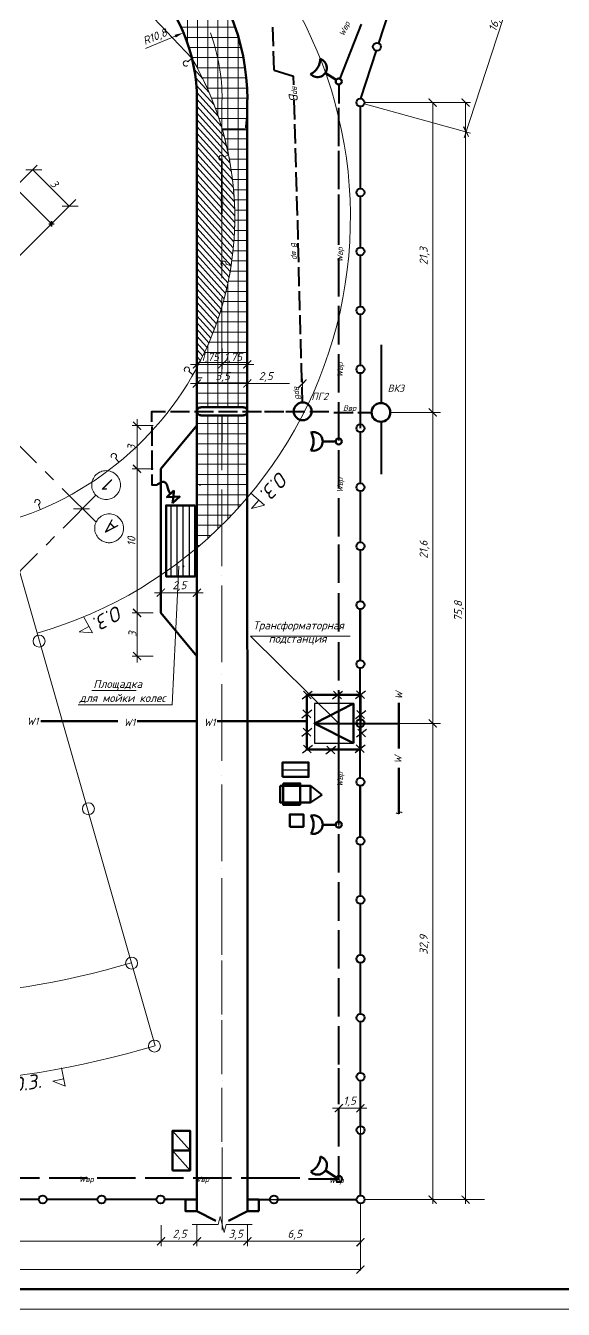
# Model space of a CAD drawing. Header units: millimetres. Extents: x 2279 to 5236, y 896 to 2828.
# Drawn here: x 3937.4 to 4071.8, y 2106.3 to 2427.1 of the extents above; entities that cross this region are included whole.
import ezdxf

# ---------------------------------------------------------------- set-up
doc = ezdxf.new("R2010")
doc.units = ezdxf.units.MM
doc.linetypes.add('ACAD_ISO04W100', pattern=[30, 24, -3, 0, -3])
doc.linetypes.add('ADSK_Линия сетки', pattern=[21, 12, -3, 3, -3])
for name, color, linetype in [('PDF _!!ОСНОВНАЯ', 7, 'Continuous'), ('PDF _!!СЕТИ - ВК', 7, 'Continuous'), ('PDF _!!ТОНКАЯ', 7, 'Continuous'), ('PDF _0', 7, 'Continuous'), ('PDF _Текст', 7, 'Continuous'), ('оси', 240, 'ACAD_ISO04W100')]:
    doc.layers.add(name, color=color, linetype=linetype)
doc.layers.add('Тонкие', color=83, linetype='Continuous', lineweight=15)
doc.styles.add('GOST Common_1', font='GOST_Common.ttf', dxfattribs={"width": 0.9, "height": 1000})
doc.styles.add('PDF ISOCPEUR Italic', font='isocpeui.ttf')
pattern_1 = [(0, (17546.539, -1228.3447), (0, 2.54), []), (90, (17546.539, -1228.3447), (-2.54, 2e-16), [])]

# ---------------------------------------------------------------- blocks, each defined once
blk = doc.blocks.new('Ось сетки - D10-4847-Первый этаж 0_000')
at = {"layer": 'оси', "lineweight": 18}
for start, end in [(360, 180), (180, 360)]:
    blk.add_arc((0, 0), 5, start, end, dxfattribs=at)

msp = doc.modelspace()

# ---------------------------------------------------------------- hatches: boundary and pattern name
at = {"linetype": 'ByBlock', "lineweight": 15, "ltscale": 10}
h = msp.add_hatch(dxfattribs=at)
h.set_pattern_fill('NET', color=256, scale=0.8)
h.set_pattern_definition(pattern_1)
h.paths.add_polyline_path([(3947.57, 2452.15, -0.174775), (3960.82, 2445.92), (3963.69, 2443.03), (3965.41, 2441.31, -0.026163), (3968.8, 2437.9, -0.126575), (3979, 2418.95, -0.06163), (3986.63, 2401.07), (3992.3, 2401.07, 0.034268), (3992.85, 2408.6, 0.199067), (3976.49, 2448.08), (3924.25, 2500.28), (3912.82, 2488.85)])
h = msp.add_hatch(dxfattribs=at)
h.set_pattern_fill('JIS_WOOD', color=256, scale=1.6, angle=87)
h.set_pattern_definition([(132, (17546.5391, -1228.3447), (-0.84077239, -0.75703486), [])])
h.paths.add_polyline_path([(3980.24, 2341.62, 0.196106), (3986.63, 2401.07), (3986.52, 2401.07), (3986.52, 2401.44, 0.060411), (3979, 2418.95, -0.060517), (3980.25, 2408.6)])
h.paths.add_polyline_path([(3980.1, 2341.92), (3991.85, 2341.92), (3991.85, 2346.72), (3980.1, 2346.72)], flags=9)
h = msp.add_hatch(dxfattribs=at)
h.set_pattern_fill('NET', color=256, scale=0.8)
h.set_pattern_definition(pattern_1)
h.paths.add_polyline_path([(3986.63, 2401.07, -0.195978), (3980.25, 2341.66), (3980.25, 2337.63), (3992.82, 2337.63), (3992.82, 2338.85), (3992.85, 2401.07)])
h.paths.add_polyline_path([(3984.19, 2337.15), (3989.01, 2337.15), (3989.01, 2341.95), (3984.19, 2341.95)], flags=9)
h.paths.add_polyline_path([(3980.1, 2341.92), (3991.85, 2341.92), (3991.85, 2346.72), (3980.1, 2346.72)], flags=9)
h = msp.add_hatch(dxfattribs=at)
h.set_pattern_fill('NET', color=256, scale=0.8)
h.set_pattern_definition(pattern_1)
h.paths.add_polyline_path([(3992.82, 2337.68), (3980.25, 2337.63), (3980.25, 2336.45), (3980.25, 2331.71), (3992.86, 2331.71), (3992.86, 2337.63), (3992.82, 2337.63)])
h = msp.add_hatch(dxfattribs=at)
h.set_pattern_fill('NET', color=256, scale=0.8)
h.set_pattern_definition(pattern_1)
h.paths.add_polyline_path([(3986.52, 2329.71), (3981.25, 2329.71, -0.190856), (3980.57, 2329.98), (3980.24, 2329.98), (3980.23, 2296.58, 0.041324), (3992.87, 2309.16), (3992.86, 2330.49, -0.350941), (3991.89, 2329.71), (3986.55, 2329.71), (3986.55, 2323.04), (3986.52, 2315.99)])
h.paths.add_polyline_path([(3981.41, 2309.11), (3983.53, 2311.12), (3977.58, 2317.39), (3975.47, 2315.38)], flags=9)

# ---------------------------------------------------------------- linework, layer by layer
for p, q in [((3784.65, 2536.79), (3943.87, 2377.56)), ((3912.82, 2488.85), (3979, 2418.95)), ((4022.14, 2407.86), (4040.43, 2407.86)), ((4030.35, 2407.86), (4048.64, 2407.86)), ((3986.63, 2401.07), (3992.85, 2401.07)), ((3992.86, 2331.71), (3992.85, 2401.07)), ((3992.85, 2401.07), (3992.85, 2331.71)), ((3925.92, 2377.79), (3940.33, 2392.2)), ((3937.47, 2391.09), (3941.45, 2391.09)), ((3939.22, 2391.09), (3948.32, 2382)), ((3943.87, 2377.56), (3949.96, 2383.65)), ((3946.56, 2382), (3950.54, 2382)), ((3943.87, 2377.56), (3907.92, 2341.6)), ((3980.23, 2331.71), (3980.24, 2341.62)), ((3980.22, 2337.63), (3992.86, 2337.68)), ((3980.23, 2331.71), (3980.22, 2337.63)), ((3992.86, 2337.68), (3992.86, 2331.71)), ((3992.85, 2331.71), (3980.23, 2331.71)), ((3981.25, 2331.71), (3980.24, 2331.71)), ((3980.24, 2331.71), (3992.86, 2331.71)), ((3992.86, 2331.71), (3980.24, 2331.71)), ((4028.6, 2330.44), (4041.12, 2330.44)), ((3953.39, 2306.37), (3949.41, 2306.37)), ((3974.09, 2257.35), (3975.75, 2291.98)), ((4015.7, 2252.72), (3993.67, 2274.54)), ((3993.67, 2274.54), (4018.54, 2274.54)), ((3968.48, 2257.35), (3974.09, 2257.35)), ((4028.6, 2252.72), (4041.12, 2252.72)), ((4030.74, 2252.72), (4039.19, 2252.72)), ((4022.16, 2133.72), (4043.9, 2133.7)), ((4030.38, 2133.72), (4052.11, 2133.7)), ((4021.15, 2121.83), (4021.15, 2116.02))]:
    msp.add_line(p, q, dxfattribs=at)
at = {"linetype": 'ByBlock', "lineweight": 40, "ltscale": 10}
for p, q in [((4029.74, 2435.25), (4025.67, 2422.75)), ((4021.3, 2427.45), (4016, 2413.85)), ((4025.05, 2420.86), (4021.14, 2408.86)), ((3999.53, 2415.94), (4004.42, 2414.45)), ((4015.72, 2412.38), (4015.72, 2407.64)), ((4009.64, 2252.72), (4030.74, 2252.72)), ((4008.64, 2237.13), (4011.5, 2234.88)), ((4011.5, 2234.88), (4008.64, 2232.92))]:
    msp.add_line(p, q, dxfattribs=at)
at = {"linetype": 'ByBlock', "lineweight": 20, "ltscale": 10}
for p, q in [((3910.57, 2379.18), (3969.79, 2172.16)), ((3986.52, 2179.96), (3986.52, 2193.46)), ((3986.52, 2165.08), (3986.52, 2178.57)), ((3986.52, 2148.13), (3986.52, 2161.62))]:
    msp.add_line(p, q, dxfattribs=at)
at = {"linetype": 'ByBlock', "lineweight": 15, "ltscale": 10}
for centre in [(3940.78, 2273.29), (3953.12, 2231.38), (3963.92, 2192.81), (3969.64, 2172.09)]:
    msp.add_circle(centre, 1.5, dxfattribs=at)
for centre, radius, start, end in [((3910.57, 2379.18), 108.06, 286.0024, 45), ((3934.56, 2407.26), 45.95, 14.7331, 81.6), ((3937.67, 2408.86), 55.19, 351.887, 45.2625), ((3910.57, 2379.18), 79.15, 286.0024, 30.1627), ((3910.57, 2379.18), 79.14, 331.701, 30.1618), ((3902.78, 2396.95), 234.56, 229.4174, 286.5988)]:
    msp.add_arc(centre, radius, start, end, dxfattribs=at)
at = {"linetype": 'ByBlock', "lineweight": 20, "ltscale": 10}
msp.add_arc((3906.97, 2383.12), 198.56, 225.2749, 286.6512, dxfattribs=at)
at = {"layer": 'PDF _!!ОСНОВНАЯ', "lineweight": 50}
for points in [[(3446.91, 2111.29), (4262.91, 2111.29), (4262.91, 2695.25), (3446.91, 2695.25)], [(3974.5, 2310.95), (3972.77, 2309.25), (3974.36, 2309.35)], [(3979.78, 2307.19), (3979.78, 2289.47), (3972.53, 2289.47), (3972.53, 2307.19)], [(3974.19, 2307.76), (3974.36, 2309.35), (3975.95, 2309.42)], [(4007.71, 2259.83), (4021.12, 2259.83), (4021.12, 2246.18), (4007.71, 2246.18)], [(4019.36, 2247.78), (4019.36, 2257.66), (4009.64, 2252.72)], [(4001.68, 2239.34), (4001.68, 2242.97), (4008.15, 2242.97), (4008.15, 2239.34)], [(4001.07, 2237.13), (4008.64, 2237.13), (4008.64, 2232.92), (4001.07, 2232.92)], [(4001.81, 2237.73), (4006.07, 2237.73), (4006.05, 2232.39), (4001.79, 2232.39)], [(4003.44, 2226.88), (4006.89, 2226.88), (4006.89, 2229.96), (4003.44, 2229.96)], [(3974.19, 2145.98), (3978.56, 2145.98), (3978.56, 2150.92), (3974.19, 2150.92)], [(3974.19, 2141), (3978.56, 2141), (3978.56, 2145.98), (3974.19, 2145.98)], [(3980.25, 2130.84), (3980.25, 2133.72), (3977.38, 2133.72), (3977.38, 2130.84)], [(3995.77, 2130.84), (3995.77, 2133.72), (3992.89, 2133.72), (3992.89, 2130.84)]]:
    msp.add_lwpolyline(points, close=True, dxfattribs=at)
at = {"layer": 'PDF _!!ОСНОВНАЯ', "lineweight": 40}
for points in [[(3999.39, 2421.93), (3999.25, 2426.74)], [(3999.53, 2415.94), (3999.39, 2420.75)], [(4004.48, 2412.32), (4004.42, 2414.45)], [(4004.73, 2403.68), (4004.59, 2408.45)], [(4015.72, 2396.99), (4015.72, 2406.57)], [(4021.12, 2386.4), (4021.12, 2396.56), (4021.12, 2406.86)], [(4004.9, 2397.68), (4004.76, 2402.46)], [(4005.07, 2391.69), (4004.93, 2396.46)], [(4015.72, 2386.25), (4015.72, 2395.84)], [(4005.24, 2385.66), (4005.1, 2390.47)], [(4005.41, 2379.66), (4005.27, 2384.47)], [(4015.72, 2372.35), (4015.72, 2384.89)], [(4021.12, 2371.7), (4021.12, 2381.87), (4021.12, 2384.41)], [(4005.57, 2373.67), (4005.44, 2378.48)], [(4005.71, 2367.95), (4005.57, 2372.75)], [(4015.7, 2359.44), (4015.7, 2369.03)], [(4021.12, 2356.94), (4021.12, 2367.1), (4021.12, 2369.64)], [(4005.85, 2361.95), (4005.74, 2366.76)], [(4006.02, 2355.96), (4005.88, 2360.77)], [(4006.18, 2349.96), (4006.05, 2354.77)], [(4015.7, 2347.42), (4015.7, 2357.04)], [(4021.12, 2342.21), (4021.12, 2352.37), (4021.12, 2354.91)], [(4006.35, 2343.97), (4006.22, 2348.78)], [(4026.3, 2347.35), (4026.3, 2332.79)], [(4006.52, 2337.97), (4006.39, 2342.75)], [(4015.7, 2335.43), (4015.7, 2345.02)], [(4021.14, 2326.47), (4021.12, 2337.63), (4021.12, 2340.17)], [(4006.66, 2332.89), (4006.56, 2336.75)], [(4015.7, 2323.44), (4015.7, 2333.03)], [(3969.01, 2328.12), (3969.01, 2330.69), (3972.43, 2330.69)], [(3973.62, 2330.69), (3978.43, 2330.69)], [(3979.61, 2330.69), (3984.42, 2330.69)], [(3985.61, 2330.69), (3990.42, 2330.69)], [(3991.63, 2330.69), (3996.41, 2330.69)], [(3997.18, 2330.67), (4001.95, 2330.67)], [(4002.46, 2330.69), (4007.23, 2330.69)], [(4008.45, 2330.69), (4013.26, 2330.69)], [(4014.48, 2330.42), (4019.29, 2330.42)], [(4020.48, 2330.42), (4023.86, 2330.42)], [(3969.01, 2326.93), (3969.01, 2322.12)], [(4026.3, 2328.05), (4026.3, 2315.01)], [(4021.12, 2312.74), (4021.12, 2322.9), (4021.12, 2325.44)], [(3969.01, 2320.9), (3969.01, 2316.13)], [(4015.7, 2311.42), (4015.7, 2321.04)], [(3969.01, 2314.91), (3969.01, 2312.33), (3970.33, 2312.33)], [(4021.12, 2298.01), (4021.12, 2308.17), (4021.12, 2310.71)], [(4015.7, 2299.43), (4015.7, 2309.05)], [(4015.7, 2287.84), (4015.7, 2297.46)], [(4021.12, 2283.28), (4021.12, 2293.44), (4021.12, 2295.98)], [(4015.7, 2275.67), (4015.7, 2285.29)], [(4021.1, 2268.54), (4021.1, 2278.7), (4021.1, 2281.24)], [(4021.12, 2268.54), (4021.12, 2278.7), (4021.12, 2281.24)], [(4015.7, 2263.43), (4015.7, 2273.05)], [(4021.1, 2253.81), (4021.1, 2263.97), (4021.1, 2266.51)], [(4015.7, 2251.44), (4015.7, 2261.02)], [(4015.7, 2242.68), (4015.7, 2252.27)], [(4015.7, 2239.42), (4015.7, 2249.04)], [(4015.7, 2239.42), (4015.7, 2249.04)], [(4021.1, 2239.08), (4021.1, 2249.24), (4021.1, 2251.78)], [(4015.7, 2230.66), (4015.7, 2240.28)], [(4015.7, 2230.66), (4015.7, 2240.28)], [(4015.7, 2227.43), (4015.7, 2237.05)], [(4015.7, 2227.43), (4015.7, 2237.05)], [(4021.1, 2224.35), (4021.1, 2234.51), (4021.1, 2237.05)], [(4021.12, 2224.35), (4021.12, 2234.51), (4021.12, 2237.05)], [(4015.7, 2215.44), (4015.7, 2225.06)], [(4015.7, 2215.44), (4015.7, 2225.02)], [(4021.12, 2209.61), (4021.12, 2219.77), (4021.12, 2222.31)], [(4015.7, 2203.42), (4015.7, 2213.03)], [(4015.7, 2203.45), (4015.7, 2213.03)], [(4021.12, 2194.88), (4021.12, 2205.04), (4021.12, 2207.58)], [(4015.7, 2191.46), (4015.7, 2201.08)], [(4015.7, 2191.43), (4015.7, 2201.04)], [(4015.7, 2191.46), (4015.7, 2201.04)], [(4021.12, 2180.15), (4021.12, 2190.31), (4021.12, 2192.85)], [(4021.14, 2180.15), (4021.14, 2190.31), (4021.14, 2192.85)], [(4015.7, 2179.44), (4015.7, 2189.06)], [(4015.7, 2179.47), (4015.7, 2189.06)], [(4015.7, 2167.45), (4015.7, 2177.07)], [(4021.14, 2165.42), (4021.14, 2175.58), (4021.14, 2178.12)], [(4015.7, 2158.04), (4015.7, 2166.56)], [(4015.7, 2157.57), (4015.7, 2166.09)], [(4021.12, 2152.07), (4021.14, 2160.84), (4021.14, 2163.38)], [(4015.74, 2146.96), (4015.74, 2156.58)], [(4021.15, 2134.72), (4021.15, 2147.5), (4021.15, 2150.04)], [(4008.15, 2138.87), (4015.74, 2138.87), (4015.74, 2144.56)], [(3931.28, 2139.14), (3940.9, 2139.14)], [(3943.31, 2139.14), (3952.89, 2139.14)], [(3955.29, 2139.14), (3964.88, 2139.14)], [(3967.28, 2139.14), (3976.9, 2139.14)], [(3979.31, 2139.14), (3988.89, 2139.14)], [(3991.3, 2139.14), (4005.97, 2139.14)], [(3940.66, 2133.72), (3930.5, 2133.72), (3927.96, 2133.72)], [(3955.4, 2133.72), (3945.24, 2133.72), (3942.7, 2133.72)], [(3970.13, 2133.72), (3959.97, 2133.72), (3957.43, 2133.72)], [(3980.25, 2133.72), (3972.16, 2133.72)], [(3992.85, 2133.72), (3998.48, 2133.72)], [(4000.51, 2133.72), (4010.67, 2133.72), (4020.16, 2133.72), (4020.16, 2133.72)]]:
    msp.add_lwpolyline(points, dxfattribs=at)
at = {"layer": 'PDF _!!ОСНОВНАЯ', "lineweight": 50}
for points in [[(4012.35, 2415.29), (4015.06, 2413.57)], [(3980.25, 2408.6), (3980.22, 2269.53)], [(3992.85, 2408.6), (3992.89, 2133.72)], [(3980.24, 2342.61), (3980.22, 2327.13), (3971.25, 2316.33), (3971.25, 2280.33)], [(3981.24, 2329.71), (3991.87, 2329.71)], [(3991.89, 2331.71), (3981.25, 2331.71)], [(4011.7, 2323.17), (4014.92, 2323.17)], [(3980.25, 2133.72), (3980.22, 2269.53), (3971.25, 2280.33), (3971.25, 2316.33)], [(3973.62, 2310.1), (3973.41, 2310.4), (3973.24, 2310.78), (3973.01, 2311.52), (3972.91, 2311.86), (3972.8, 2312.17), (3972.7, 2312.44), (3972.6, 2312.64), (3972.47, 2312.81), (3972.33, 2312.91), (3972.16, 2313.01), (3972.03, 2313.05), (3971.72, 2313.08), (3971.38, 2312.98), (3971.11, 2312.84), (3970.84, 2312.71), (3970.64, 2312.57), (3970.5, 2312.47), (3970.4, 2312.4), (3970.37, 2312.37), (3970.33, 2312.33)], [(4030.74, 2257.87), (4030.74, 2246.42)], [(3960.48, 2253.26), (3941.27, 2253.26)], [(3980.17, 2253.26), (3965.29, 2253.26)], [(4007.71, 2253.26), (3985.33, 2253.26)], [(4030.74, 2241.61), (4030.74, 2230.16)], [(4011.69, 2227.41), (4014.91, 2227.41)], [(4012.38, 2141), (4015.09, 2139.27)], [(3980.25, 2130.84), (3984.96, 2128.44)], [(3992.89, 2130.84), (3988.18, 2128.44)]]:
    msp.add_lwpolyline(points, dxfattribs=at)
at = {"layer": 'PDF _!!ОСНОВНАЯ', "lineweight": 20}
for points in [[(3986.52, 2408.59), (3986.52, 2388)], [(3986.52, 2385.59), (3986.52, 2385.59)], [(3986.52, 2383.19), (3986.52, 2363.98)], [(3986.52, 2361.58), (3986.52, 2361.58)], [(3986.52, 2359.17), (3986.52, 2339.97)], [(3986.52, 2337.6), (3986.52, 2337.6)], [(3986.52, 2329.71), (3986.52, 2315.99)], [(3986.52, 2313.59), (3986.52, 2313.59)], [(3986.52, 2311.18), (3986.52, 2291.98)], [(3986.52, 2289.58), (3986.52, 2289.58)], [(3986.52, 2287.2), (3986.52, 2268)], [(3986.52, 2264.92), (3986.52, 2264.92)], [(3986.52, 2262.55), (3986.52, 2243.34)], [(3986.52, 2239.82), (3986.52, 2239.82)], [(3986.52, 2237.45), (3986.52, 2218.25)], [(4031.55, 2230.33), (4031.31, 2230.5), (4031.11, 2230.57), (4031.04, 2230.57), (4030.98, 2230.5), (4030.84, 2230.3), (4030.7, 2230.13), (4030.6, 2230.1), (4030.54, 2230.1), (4030.33, 2230.23), (4030.1, 2230.4)], [(3986.52, 2216.42), (3986.52, 2216.42)], [(3986.52, 2214.05), (3986.52, 2194.85)], [(3986.52, 2194.48), (3986.52, 2194.48)], [(3986.52, 2179.59), (3986.52, 2179.59)], [(3986.55, 2163.5), (3986.55, 2163.5)], [(3986.55, 2147.63), (3986.55, 2147.63)], [(3986.55, 2146.72), (3986.55, 2126.1)]]:
    msp.add_lwpolyline(points, dxfattribs=at)
at = {"layer": 'PDF _!!ОСНОВНАЯ', "lineweight": 35}
msp.add_lwpolyline([(3986.52, 2380.07), (3986.52, 2393.82)], dxfattribs=at)
at = {"layer": 'PDF _!!ОСНОВНАЯ', "lineweight": 40}
for centre in [(4025.26, 2421.83), (4021.14, 2407.86), (4021.14, 2385.4), (4021.14, 2370.67), (4021.14, 2355.94), (4021.14, 2341.21), (4021.14, 2326.47), (4021.14, 2311.74), (4021.14, 2297.01), (4021.12, 2282.28), (4021.14, 2282.28), (4021.12, 2267.54), (4021.12, 2252.81), (4021.12, 2238.08), (4021.14, 2238.08), (4021.14, 2223.35), (4021.14, 2208.61), (4021.14, 2193.88), (4021.15, 2193.88), (4021.15, 2179.15), (4021.15, 2164.42), (4021.17, 2151.08), (3941.7, 2133.74), (3956.43, 2133.74), (3971.16, 2133.74), (3999.51, 2133.74), (4021.16, 2133.72)]:
    msp.add_circle(centre, 0.999, dxfattribs=at)
at = {"layer": 'PDF _!!ОСНОВНАЯ', "lineweight": 50}
for centre, radius in [((4015.72, 2413.14), 0.762), ((4006.68, 2330.71), 2.22), ((4026.25, 2330.44), 2.35), ((4015.72, 2323.19), 0.762), ((4015.7, 2227.43), 0.762), ((4015.75, 2138.88), 0.762)]:
    msp.add_circle(centre, radius, dxfattribs=at)
for centre, radius, start, end in [((3937.06, 2408.6), 55.8, 0, 45), ((3937.06, 2408.6), 43.2, 0, 45), ((4006.91, 2418.8), 4.18, 294.8013, 0.0766), ((4010.4, 2416.56), 2.32, 222.1433, 72.7347), ((3981.25, 2330.71), 0.999, 90, 270), ((3991.89, 2330.71), 0.999, 270, 90), ((4009.38, 2323.19), 2.32, 254.6739, 105.2654), ((4005.25, 2323.19), 4.18, 327.332, 32.6073), ((4009.37, 2227.43), 2.32, 254.6739, 105.2654), ((4005.24, 2227.43), 4.18, 327.332, 32.6073), ((4006.95, 2144.51), 4.18, 294.8013, 0.0766), ((4010.43, 2142.27), 2.32, 222.1433, 72.7347)]:
    msp.add_arc(centre, radius, start, end, dxfattribs=at)
at = {"layer": 'PDF _!!ОСНОВНАЯ', "lineweight": 20}
msp.add_arc((3937.06, 2408.6), 49.5, 360, 19.7205, dxfattribs=at)
at = {"layer": 'PDF _!!СЕТИ - ВК', "lineweight": 20}
for points in [[(4066.42, 2458.33), (4047.04, 2399.09)], [(3967.39, 2421.35), (3974.8, 2424.47)], [(4022.42, 2407.51), (4048.66, 2400.25)], [(4021.12, 2277.04), (4021.12, 2271.83)], [(4015.7, 2241.04), (4015.7, 2235.83)], [(4021.1, 2232.85), (4021.1, 2227.63)], [(4015.7, 2232.29), (4015.7, 2227.07)], [(4014.14, 2156.58), (4022.75, 2156.58)], [(4021.12, 2155.41), (4021.12, 2150.19)], [(4021.15, 2132.72), (4021.15, 2121.83)], [(3980.25, 2127.28), (3980.25, 2122.1)], [(3994.48, 2123.29), (3978.66, 2123.29)], [(4021.15, 2123.29), (3991.26, 2123.29)]]:
    msp.add_lwpolyline(points, dxfattribs=at)
msp.add_lwpolyline([(3992.89, 2122.1), (3992.89, 2127.28)], close=True, dxfattribs=at)
at = {"layer": 'PDF _!!СЕТИ - ВК', "transparency": 33554559}
msp.add_solid([(3974.67, 2424.81), (3974.97, 2424.13), (3976.87, 2425.32)], dxfattribs=at)
at = {"layer": 'PDF _!!ТОНКАЯ', "lineweight": 20}
for points in [[(3979, 2418.95), (3977.98, 2418.09)], [(3979, 2418.95), (3977.98, 2418.09)], [(4039.19, 2132.66), (4039.19, 2407.86)], [(4047.4, 2132.66), (4047.4, 2407.86)], [(3988.21, 2394.81), (3986.97, 2394.33)], [(3988.83, 2367.06), (3987.56, 2367.45)], [(3992.85, 2346.41), (3992.85, 2341.22)], [(3978.63, 2342.41), (3988.15, 2342.41)], [(3984.93, 2342.41), (3994.45, 2342.41)], [(3979.24, 2339.84), (3978.25, 2340.72)], [(3980.25, 2341.66), (3980.25, 2336.45)], [(3981.58, 2339.12), (3980.25, 2339.12)], [(3992.82, 2333.64), (3992.82, 2338.85)], [(3992.85, 2341.66), (3992.85, 2336.45)], [(4006.66, 2333.64), (4006.66, 2338.85)], [(3978.63, 2337.63), (3994.45, 2337.63)], [(4003.42, 2337.63), (3991.23, 2337.63)], [(3980.53, 2329.98), (3980.25, 2329.98)], [(3986.55, 2323.04), (3986.55, 2329.71)], [(3969.28, 2327.13), (3964.1, 2327.13)], [(3965.29, 2314.74), (3965.29, 2328.73)], [(3960.76, 2318.01), (3959.93, 2319.04)], [(3965.29, 2317.92), (3965.29, 2278.74)], [(3993.67, 2310.36), (3997.15, 2307.23), (3993.9, 2306.42), (3995.77, 2308.49)], [(3941.07, 2306.19), (3940.62, 2307.44)], [(3981.85, 2285.38), (3969.62, 2285.38)], [(3971.25, 2281.38), (3971.25, 2286.59)], [(3980.22, 2281.38), (3980.22, 2286.59)], [(3965.29, 2281.92), (3965.29, 2267.93)], [(3965.29, 2281.92), (3965.29, 2267.93)], [(3951.86, 2279.42), (3954.11, 2275.32), (3950.78, 2275.64), (3953.22, 2276.96)], [(3969.28, 2269.53), (3964.1, 2269.53)], [(3946.39, 2166.64), (3947.35, 2162.06), (3944.23, 2163.31), (3946.97, 2163.9)], [(3979.07, 2127.45), (3980.25, 2127.45), (3985.57, 2127.45), (3986.08, 2129.45), (3987.06, 2125.45), (3987.57, 2127.45), (3992.85, 2127.45), (3994.07, 2127.45)], [(3980.25, 2127.45), (3980.25, 2127.45)], [(3980.25, 2127.28), (3980.25, 2122.1)], [(3808.05, 2123.29), (3972.87, 2123.29)], [(3969.65, 2123.29), (3981.88, 2123.29)], [(3809.1, 2116.23), (4021.15, 2116.23)]]:
    msp.add_lwpolyline(points, dxfattribs=at)
at = {"layer": 'PDF _!!ТОНКАЯ', "lineweight": 25}
for points in [[(3943.2, 2377.56), (3944.55, 2377.56)], [(3943.2, 2377.56), (3944.55, 2377.56)], [(3943.21, 2377.56), (3944.57, 2377.56)], [(3943.86, 2378.24), (3943.89, 2376.88)], [(3943.87, 2376.88), (3943.87, 2378.24)], [(3943.87, 2378.23), (3943.87, 2376.88)], [(3973.82, 2289.47), (3973.82, 2307.19)], [(3975.31, 2289.47), (3975.31, 2307.19)], [(3976.83, 2289.47), (3976.83, 2307.19)], [(3978.39, 2289.47), (3978.39, 2307.19)], [(4006.59, 2258.82), (4009.1, 2260.78)], [(4008.83, 2258.82), (4006.86, 2260.78)], [(4014.14, 2258.82), (4016.65, 2260.78)], [(4016.38, 2258.82), (4014.41, 2260.78)], [(4019.9, 2258.92), (4022.41, 2260.88)], [(4022.14, 2258.92), (4020.17, 2260.88)], [(4006.49, 2254.14), (4009, 2256.11)], [(4008.72, 2254.14), (4006.76, 2256.11)], [(4019.36, 2257.66), (4009.64, 2257.66), (4009.64, 2247.78), (4019.36, 2247.78)], [(4019.93, 2253.97), (4022.44, 2255.94)], [(4022.17, 2253.97), (4020.21, 2255.94)], [(4006.49, 2249.54), (4009, 2251.5)], [(4008.72, 2249.54), (4006.79, 2251.5)], [(4020.17, 2249.33), (4022.68, 2251.3)], [(4022.41, 2249.33), (4020.44, 2251.3)], [(4006.62, 2245.34), (4009.13, 2247.27)], [(4008.83, 2245.34), (4006.9, 2247.27)], [(4012.45, 2245.1), (4014.99, 2247.06)], [(4014.69, 2245.1), (4012.75, 2247.06)], [(4019.83, 2245.44), (4022.34, 2247.4)], [(4022.07, 2245.44), (4020.1, 2247.4)], [(4001.68, 2241.14), (4008.15, 2241.14)], [(3978.56, 2145.98), (3974.19, 2150.92)], [(3978.56, 2141), (3974.19, 2145.98)], [(3994.31, 2133.72), (4016.29, 2133.72)]]:
    msp.add_lwpolyline(points, dxfattribs=at)
at = {"layer": 'PDF _!!ТОНКАЯ', "lineweight": 20}
for points in [[(3986.55, 2341.22), (3986.55, 2346.41)], [(3964.1, 2316.33), (3969.28, 2316.33)], [(3964.1, 2280.33), (3969.28, 2280.33)], [(3964.1, 2280.33), (3969.28, 2280.33)], [(3971.28, 2122.1), (3971.28, 2127.28)]]:
    msp.add_lwpolyline(points, close=True, dxfattribs=at)
at = {"layer": 'PDF _!!ТОНКАЯ', "color": 7, "lineweight": 0, "true_color": 0xffffff}
for points in [[(3953.99, 2260.97), (3965.03, 2260.97)], [(3950.53, 2257.35), (3968.48, 2257.35)]]:
    msp.add_lwpolyline(points, dxfattribs=at)
at = {"layer": 'PDF _!!ТОНКАЯ', "lineweight": 20}
for centre, start, end in [((3977.51, 2417.65), 39.701, 304.5099), ((3977.51, 2417.65), 39.701, 304.5099), ((3986.38, 2394.06), 21.0882, 285.8972), ((3986.93, 2367.6), 342.7117, 247.5207), ((3977.74, 2341.13), 318.1901, 222.9991), ((3959.49, 2319.53), 308.485, 213.2939), ((3940.38, 2308.04), 289.2856, 194.0946)]:
    msp.add_arc(centre, 0.66, start, end, dxfattribs=at)
at = {"layer": 'PDF _!!ТОНКАЯ', "transparency": 33554559}
for points in [[(3976.83, 2291.98), (3976.6, 2292.12), (3976.56, 2291.98)], [(3976.56, 2291.98), (3976.6, 2291.84), (3976.83, 2291.98)], [(3976.7, 2292.22), (3976.83, 2291.98), (3976.6, 2292.12)], [(3976.6, 2291.84), (3976.83, 2291.98), (3976.7, 2291.74)], [(3976.83, 2292.25), (3976.7, 2292.22), (3976.83, 2291.98)], [(3976.83, 2291.98), (3976.7, 2291.74), (3976.83, 2291.71)], [(3976.83, 2291.98), (3976.97, 2292.22), (3976.83, 2292.25)], [(3977.07, 2292.12), (3976.83, 2291.98), (3976.97, 2292.22)], [(3977.11, 2291.98), (3977.07, 2292.12), (3976.83, 2291.98)], [(3976.83, 2291.71), (3976.97, 2291.74), (3976.83, 2291.98)], [(3976.97, 2291.74), (3976.83, 2291.98), (3977.07, 2291.84)], [(3976.83, 2291.98), (3977.07, 2291.84), (3977.11, 2291.98)]]:
    msp.add_solid(points, dxfattribs=at)
at = {"layer": 'PDF _0', "transparency": 33554559}
for points in [[(4040.31, 2406.96), (4038.07, 2408.76), (4038.28, 2408.96)], [(4038.28, 2408.96), (4038.07, 2408.76), (4040.31, 2406.96)], [(4040.07, 2406.76), (4040.31, 2406.96), (4038.07, 2408.76)], [(4038.07, 2408.76), (4040.31, 2406.96), (4040.07, 2406.76)], [(4048.52, 2406.96), (4046.29, 2408.76), (4046.49, 2408.96)], [(4046.49, 2408.96), (4046.29, 2408.76), (4048.52, 2406.96)], [(4048.28, 2406.76), (4048.52, 2406.96), (4046.29, 2408.76)], [(4046.29, 2408.76), (4048.52, 2406.96), (4048.28, 2406.76)], [(4047.04, 2401.96), (4046.75, 2401.82), (4048.29, 2399.42)], [(4046.75, 2401.82), (4048.29, 2399.42), (4048.04, 2399.28)], [(3986.52, 2380.07), (3987.27, 2384.41), (3985.81, 2384.41)], [(3981.14, 2343.53), (3979.34, 2341.33), (3979.14, 2341.53)], [(3981.34, 2343.32), (3981.14, 2343.53), (3979.34, 2341.33)], [(3987.43, 2343.53), (3985.64, 2341.33), (3985.44, 2341.53)], [(3985.44, 2341.53), (3985.64, 2341.33), (3987.43, 2343.53)], [(3987.64, 2343.32), (3987.43, 2343.53), (3985.64, 2341.33)], [(3985.64, 2341.33), (3987.43, 2343.53), (3987.64, 2343.32)], [(3991.74, 2341.53), (3991.94, 2341.33), (3993.73, 2343.53)], [(3991.94, 2341.33), (3993.73, 2343.53), (3993.94, 2343.32)], [(3981.14, 2338.75), (3979.34, 2336.55), (3979.14, 2336.75)], [(3981.34, 2338.55), (3981.14, 2338.75), (3979.34, 2336.55)], [(3993.73, 2338.75), (3991.94, 2336.55), (3991.74, 2336.75)], [(3991.74, 2336.75), (3991.94, 2336.55), (3993.73, 2338.75)], [(3993.94, 2338.55), (3993.73, 2338.75), (3991.94, 2336.55)], [(3991.94, 2336.55), (3993.73, 2338.75), (3993.94, 2338.55)], [(4005.54, 2336.75), (4005.78, 2336.55), (4007.54, 2338.75)], [(4005.78, 2336.55), (4007.54, 2338.75), (4007.78, 2338.55)], [(4040.31, 2329.54), (4038.07, 2331.33), (4038.28, 2331.54)], [(4038.28, 2331.54), (4038.07, 2331.33), (4040.31, 2329.54)], [(4040.07, 2329.34), (4040.31, 2329.54), (4038.07, 2331.33)], [(4038.07, 2331.33), (4040.31, 2329.54), (4040.07, 2329.34)], [(3966.4, 2326.22), (3964.17, 2328.02), (3964.4, 2328.22)], [(3966.2, 2326.02), (3966.4, 2326.22), (3964.17, 2328.02)], [(3966.4, 2315.45), (3964.17, 2317.21), (3964.4, 2317.45)], [(3964.4, 2317.45), (3964.17, 2317.21), (3966.4, 2315.45)], [(3966.2, 2315.21), (3966.4, 2315.45), (3964.17, 2317.21)], [(3964.17, 2317.21), (3966.4, 2315.45), (3966.2, 2315.21)], [(3972.13, 2286.49), (3970.33, 2284.29), (3970.13, 2284.5)], [(3972.33, 2286.29), (3972.13, 2286.49), (3970.33, 2284.29)], [(3979.14, 2284.5), (3979.34, 2284.29), (3981.14, 2286.49)], [(3979.34, 2284.29), (3981.14, 2286.49), (3981.34, 2286.29)], [(3966.4, 2279.45), (3964.17, 2281.21), (3964.4, 2281.45)], [(3964.4, 2281.45), (3964.17, 2281.21), (3966.4, 2279.45)], [(3966.4, 2279.45), (3964.17, 2281.21), (3964.4, 2281.45)], [(3964.4, 2281.45), (3964.17, 2281.21), (3966.4, 2279.45)], [(3966.2, 2279.21), (3966.4, 2279.45), (3964.17, 2281.21)], [(3964.17, 2281.21), (3966.4, 2279.45), (3966.2, 2279.21)], [(3966.2, 2279.21), (3966.4, 2279.45), (3964.17, 2281.21)], [(3964.17, 2281.21), (3966.4, 2279.45), (3966.2, 2279.21)], [(3964.4, 2270.64), (3964.17, 2270.44), (3966.4, 2268.65)], [(3964.17, 2270.44), (3966.4, 2268.65), (3966.2, 2268.41)], [(4040.31, 2251.82), (4038.07, 2253.62), (4038.28, 2253.82)], [(4038.28, 2253.82), (4038.07, 2253.62), (4040.31, 2251.82)], [(4040.07, 2251.62), (4040.31, 2251.82), (4038.07, 2253.62)], [(4038.07, 2253.62), (4040.31, 2251.82), (4040.07, 2251.62)], [(4016.65, 2157.66), (4014.85, 2155.46), (4014.62, 2155.66)], [(4016.85, 2157.46), (4016.65, 2157.66), (4014.85, 2155.46)], [(4020.04, 2155.66), (4020.24, 2155.46), (4022.03, 2157.66)], [(4020.24, 2155.46), (4022.03, 2157.66), (4022.24, 2157.46)], [(4040.31, 2132.8), (4038.07, 2134.6), (4038.28, 2134.8)], [(4038.28, 2134.8), (4038.07, 2134.6), (4040.31, 2132.8)], [(4040.07, 2132.6), (4040.31, 2132.8), (4038.07, 2134.6)], [(4038.07, 2134.6), (4040.31, 2132.8), (4040.07, 2132.6)], [(4048.52, 2132.8), (4046.29, 2134.6), (4046.49, 2134.8)], [(4046.49, 2134.8), (4046.29, 2134.6), (4048.52, 2132.8)], [(4048.28, 2132.6), (4048.52, 2132.8), (4046.29, 2134.6)], [(4046.29, 2134.6), (4048.52, 2132.8), (4048.28, 2132.6)], [(3970.16, 2122.41), (3970.37, 2122.17), (3972.16, 2124.4)], [(3972.16, 2124.4), (3970.37, 2122.17), (3970.16, 2122.41)], [(3970.37, 2122.17), (3972.16, 2124.4), (3972.36, 2124.2)], [(3972.36, 2124.2), (3972.16, 2124.4), (3970.37, 2122.17)], [(3981.17, 2124.4), (3979.37, 2122.17), (3979.17, 2122.41)], [(3979.17, 2122.41), (3979.37, 2122.17), (3981.17, 2124.4)], [(3981.37, 2124.2), (3981.17, 2124.4), (3979.37, 2122.17)], [(3979.37, 2122.17), (3981.17, 2124.4), (3981.37, 2124.2)], [(3993.77, 2124.4), (3991.97, 2122.17), (3991.77, 2122.41)], [(3991.77, 2122.41), (3991.97, 2122.17), (3993.77, 2124.4)], [(3993.97, 2124.2), (3993.77, 2124.4), (3991.97, 2122.17)], [(3991.97, 2122.17), (3993.77, 2124.4), (3993.97, 2124.2)], [(4020.04, 2122.14), (4020.24, 2121.9), (4022.03, 2124.13)], [(4020.24, 2121.9), (4022.03, 2124.13), (4022.24, 2123.93)], [(4020.04, 2115.33), (4020.24, 2115.09), (4022.03, 2117.33)], [(4022.03, 2117.33), (4020.24, 2115.09), (4020.04, 2115.33)], [(4020.24, 2115.09), (4022.03, 2117.33), (4022.24, 2117.13)], [(4022.24, 2117.13), (4022.03, 2117.33), (4020.24, 2115.09)]]:
    msp.add_solid(points, dxfattribs=at)
at = {"layer": 'оси', "linetype": 'ADSK_Линия сетки'}
for p, q in [((3955.03, 2302.98), (3734.94, 2523.06)), ((3842.86, 2197.59), (3955.01, 2309.74))]:
    msp.add_line(p, q, dxfattribs=at)
at = {"layer": 'Тонкие', "color": 7}
msp.add_line((4267.91, 2106.29), (3426.91, 2106.29), dxfattribs=at)

# ---------------------------------------------------------------- block references
at = {"layer": 'оси', "lineweight": 18, "xscale": 0.7202559999999996, "yscale": 0.7202559999999996, "zscale": 0.7202559999999996}
for p, rotation in [((3957.55, 2312.29), 315.0000000000001), ((3958.3, 2301.47), 45)]:
    msp.add_blockref('Ось сетки - D10-4847-Первый этаж 0_000', p, dxfattribs=dict(at, rotation=rotation))

# ---------------------------------------------------------------- texts
at = {"layer": 'PDF _Текст', "attachment_point": 7, "style": 'PDF ISOCPEUR Italic'}
for s, insert, char_height, rotation in [('16,8', (4055.41, 2425.33), 2, 71.5475), ('R10,8', (3967.44, 2421.8), 2, 22.9066), ('Wвр', (4017.36, 2424.15), 1.44, 65.3796), ('В', (4003.15, 2410.25), 2.16, 275.1964), ('вр', (4003.73, 2412.05), 1.44, 274.4822), ('3', (3943.38, 2387.42), 2, 314.5499), ('В вр', (4003.35, 2372.95), 1.44, 276.0258), ('Wвр', (4017.12, 2368.01), 1.44, 90), ('21,3', (4038.38, 2367.27), 2, 90), ('Wвр', (4017.12, 2339.23), 1.44, 90), ('врВ', (4004.22, 2337), 1.44, 275.397), ('3', (3964.88, 2320.97), 2, 90), ('О.З.', (4000.89, 2316.07), 3.6, 227.3992), ('Wвр', (4017.12, 2310.4), 1.44, 90), ('.', (3980.76, 2311.72), 3.6, 43.4509), ('10', (3964.88, 2297.03), 2, 90), ('21,6', (4038.38, 2293.88), 2, 90), ('О.З.', (3960.57, 2282.42), 3.6, 208.0064), ('75,8', (4047.02, 2278.27), 2, 90), ('3', (3965.15, 2274.31), 2, 90), ('W', (4031.62, 2258.71), 1.8, 90), ('W', (4031.42, 2242.66), 1.8, 90), ('Wвр', (4017.12, 2236.86), 1.44, 90), ('32,9', (4038.38, 2194.93), 2, 90), ('О.З.', (3934.2, 2160.46), 3.6, 9.5158)]:
    msp.add_mtext(s, dxfattribs=dict(at, insert=insert, char_height=char_height, rotation=rotation))
for s, insert, char_height in [('1,75 1,75', (3981.2, 2342.82), 2), ('3,5', (3984.93, 2338.05), 2), ('2,5', (3995.7, 2338.05), 2), ('ВК3', (4027.93, 2335.57), 1.8), ('ПГ2', (4008.86, 2333.54), 1.8), ('Ввр', (4016.76, 2330.4), 1.44), ('2,5', (3974.12, 2285.79), 2), ('Трансформаторная', (3994.29, 2275.67), 1.9999), ('подстанция', (3998.18, 2272.35), 2), ('Площадка', (3954.36, 2261.04), 2), ('для мойки колес', (3950.91, 2257.75), 1.9999), ('W1', (3937.72, 2252.35), 1.8), ('W1', (3961.94, 2252.08), 1.8), ('W1', (3981.98, 2252.08), 1.8), ('1,5', (4016.85, 2156.97), 2), ('Wвр', (3950.76, 2137.72), 1.44), ('Wвр', (3979.58, 2137.72), 1.44), ('Wвр', (4013.23, 2137.45), 1.44), ('2,5', (3974.16, 2123.7), 2), ('3,5', (3988.18, 2123.7), 2), ('6,5', (4002.91, 2123.7), 2)]:
    msp.add_mtext(s, dxfattribs=dict(at, insert=insert, char_height=char_height))
at = {"layer": 'оси', "char_height": 3.6013, "attachment_point": 1, "rotation": 135, "style": 'GOST Common_1'}
for s, insert, width in [('\\fGOST Common|b0|i0|c204|p34|;\\W.9;1', (3957.18, 2310.51), 2.0267), ('\\fGOST Common|b0|i0|c204|p34|;\\W.9;А', (3958.27, 2299.43), 3.5858)]:
    msp.add_mtext(s, dxfattribs=dict(at, insert=insert, width=width))

doc.saveas('drawing.dxf')
